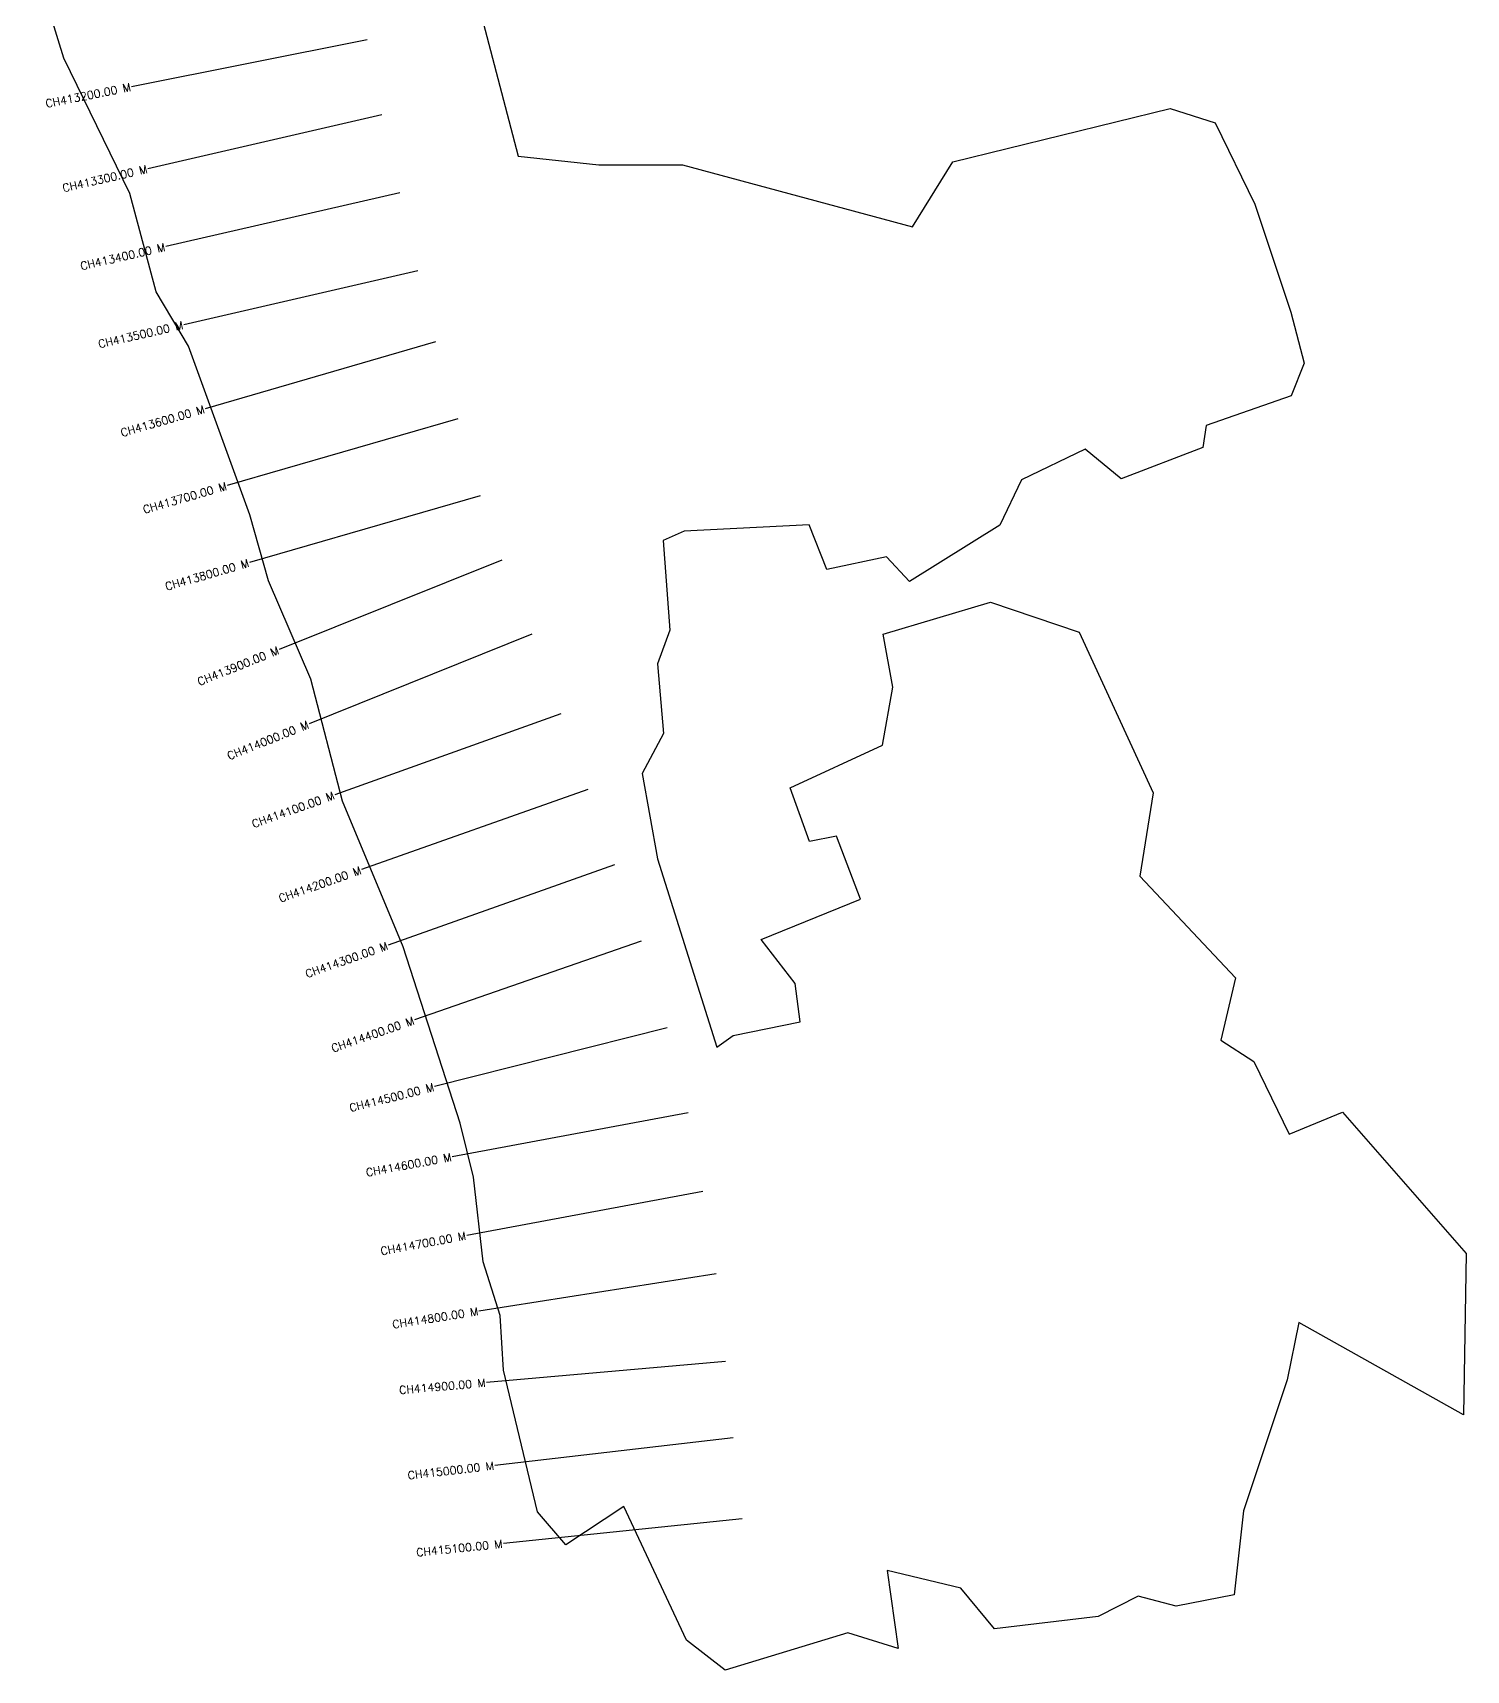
# Model space of a CAD drawing. Header units: metres. Extents: x 305069 to 308340, y 1934403 to 1939156.
# Drawn here: x 306548 to 308340, y 1934403 to 1936449 of the extents above; entities that cross this region are included whole.
import ezdxf
from ezdxf.enums import TextEntityAlignment as Align

# ---------------------------------------------------------------- set-up
doc = ezdxf.new("R2010")
doc.units = ezdxf.units.M
for name, color, linetype in [('CS', 134, 'Continuous'), ('CSMark', 6, 'Continuous'), ('village', 3, 'Continuous')]:
    doc.layers.add(name, color=color, linetype=linetype)
doc.styles.get("Standard").update_dxf_attribs({"font": 'simplex.shx'})

msp = doc.modelspace()

# ---------------------------------------------------------------- linework, layer by layer
at = {"layer": 'CS'}
for p, q in [((306965.9, 1936440.5), (306671.6, 1936381.9)), ((306984.5, 1936346.7), (306692.1, 1936279.5)), ((307006.9, 1936249.3), (306714.5, 1936182.1)), ((307029.3, 1936151.8), (306736.9, 1936084.6)), ((307051.6, 1936063), (306763.5, 1935979.6)), ((307079.4, 1935966.9), (306791.2, 1935883.6)), ((307107.2, 1935870.8), (306819, 1935787.5)), ((307134.5, 1935790.5), (306856.1, 1935678.7)), ((307171.7, 1935697.7), (306893.4, 1935585.9)), ((307208, 1935598.5), (306925.6, 1935497.2)), ((307241.9, 1935503.8), (306959.1, 1935403.7)), ((307275.3, 1935409.5), (306992.5, 1935309.4)), ((307308.6, 1935314.2), (307025.1, 1935215.9)), ((307341.1, 1935206.2), (307050.3, 1935132.6)), ((307367.3, 1935099.7), (307072.3, 1935045)), ((307385.5, 1935001.4), (307090.5, 1934946.7)), ((307402.1, 1934898.5), (307105.7, 1934852.2)), ((307414, 1934789), (307115.1, 1934762.8)), ((307423.6, 1934693.6), (307125.5, 1934659.2)), ((307434.7, 1934592.4), (307136.3, 1934561.6))]:
    msp.add_line(p, q, dxfattribs=at)
at = {"layer": 'village', "color": 3, "true_color": 0x00ff00}
msp.add_polyline3d([(307102, 1936497.7, 0), (307155, 1936295, 0), (307255.7, 1936284.3, 0), (307360, 1936284.3, 0), (307647.5, 1936206.8, 0), (307697.9, 1936288.2, 0), (307969.7, 1936354.6, 0), (308025.8, 1936336.9, 0), (308075.5, 1936235.3, 0), (308120.5, 1936100.2, 0), (308137.3, 1936036.3, 0), (308121.1, 1935995.8, 0), (308014.6, 1935958.6, 0), (308010.6, 1935931.2, 0), (307908.3, 1935891.9, 0), (307863.3, 1935929.1, 0), (307784, 1935890.9, 0), (307756.6, 1935834, 0), (307643.7, 1935763.9, 0), (307615.2, 1935794.6, 0), (307540.5, 1935778.9, 0), (307518.3, 1935834.7, 0), (307362.4, 1935826.4, 0), (307336.2, 1935814.9, 0), (307344.3, 1935702.8, 0), (307329, 1935660.7, 0), (307336.4, 1935573.8, 0), (307309.7, 1935524, 0), (307328.9, 1935417.1, 0), (307403.2, 1935181.7, 0), (307423.6, 1935196.3, 0), (307507.1, 1935213.6, 0), (307501, 1935261.4, 0), (307458.7, 1935316.4, 0), (307582.5, 1935366.6, 0), (307552.6, 1935445.4, 0), (307518.9, 1935438.9, 0), (307494.7, 1935506, 0), (307610.2, 1935559.3, 0), (307623.2, 1935631.8, 0), (307610.9, 1935698.1, 0), (307745.3, 1935737.8, 0), (307856.1, 1935700.6, 0), (307948.3, 1935499.7, 0), (307931.8, 1935395.7, 0), (308051.4, 1935268.6, 0), (308033.2, 1935190.7, 0), (308074.3, 1935163.8, 0), (308118.4, 1935073, 0), (308184.9, 1935100.7, 0), (308339.7, 1934924, 0), (308336.2, 1934722.3, 0), (308130.7, 1934837.8, 0), (308115.8, 1934766.3, 0), (308061.3, 1934602.4, 0), (308049.7, 1934497.7, 0), (307977.1, 1934483.2, 0), (307929.6, 1934496, 0), (307879.9, 1934470.5, 0), (307750.2, 1934455, 0), (307708.2, 1934505.9, 0), (307616.1, 1934528.1, 0), (307629.9, 1934430.4, 0), (307566.9, 1934450, 0), (307413.6, 1934403.3, 0), (307365.4, 1934441, 0), (307287, 1934607.9, 0), (307214.4, 1934559.9, 0), (307178.9, 1934601.3, 0), (307136.6, 1934778.3, 0), (307132.2, 1934846.6, 0), (307111, 1934913.7, 0), (307098.9, 1935019.6, 0), (307082.3, 1935087.1, 0), (307011.2, 1935307.1, 0), (306935.1, 1935489.2, 0), (306895.6, 1935641.6, 0), (306842.9, 1935764.6, 0), (306819.6, 1935847, 0), (306742.7, 1936057.7, 0), (306702.4, 1936125.5, 0), (306669.6, 1936248.3, 0), (306587, 1936417.5, 0), (306548.1, 1936543.2, 0)], dxfattribs=at)

# ---------------------------------------------------------------- texts
at = {"layer": 'CSMark'}
for s, rotation, p in [('CH413200.00 M', 11.2488, (306670.6, 1936381.7)), ('CH413300.00 M', 12.9457, (306691.1, 1936279.3)), ('CH413400.00 M', 12.9457, (306713.5, 1936181.8)), ('CH413500.00 M', 12.9457, (306735.9, 1936084.4)), ('CH413600.00 M', 16.1324, (306762.5, 1935979.3)), ('CH413700.00 M', 16.1324, (306790.3, 1935883.3)), ('CH413800.00 M', 16.1324, (306818.1, 1935787.2)), ('CH413900.00 M', 21.8914, (306855.2, 1935678.3)), ('CH414000.00 M', 21.8914, (306892.4, 1935585.5)), ('CH414100.00 M', 19.7313, (306924.6, 1935496.9)), ('CH414200.00 M', 19.4789, (306958.2, 1935403.4)), ('CH414300.00 M', 19.4789, (306991.5, 1935309.1)), ('CH414400.00 M', 19.1445, (307024.2, 1935215.5)), ('CH414500.00 M', 14.2136, (307049.3, 1935132.3)), ('CH414600.00 M', 10.4978, (307071.3, 1935044.8)), ('CH414700.00 M', 10.4978, (307089.5, 1934946.5)), ('CH414800.00 M', 8.8736, (307104.8, 1934852)), ('CH414900.00 M', 5.0088, (307114.1, 1934762.7)), ('CH415000.00 M', 6.5828, (307124.5, 1934659.1)), ('CH415100.00 M', 5.8939, (307135.3, 1934561.5))]:
    msp.add_text(s, height=10, rotation=rotation, dxfattribs=at).set_placement(p, align=Align.MIDDLE_RIGHT)

doc.saveas('drawing.dxf')
